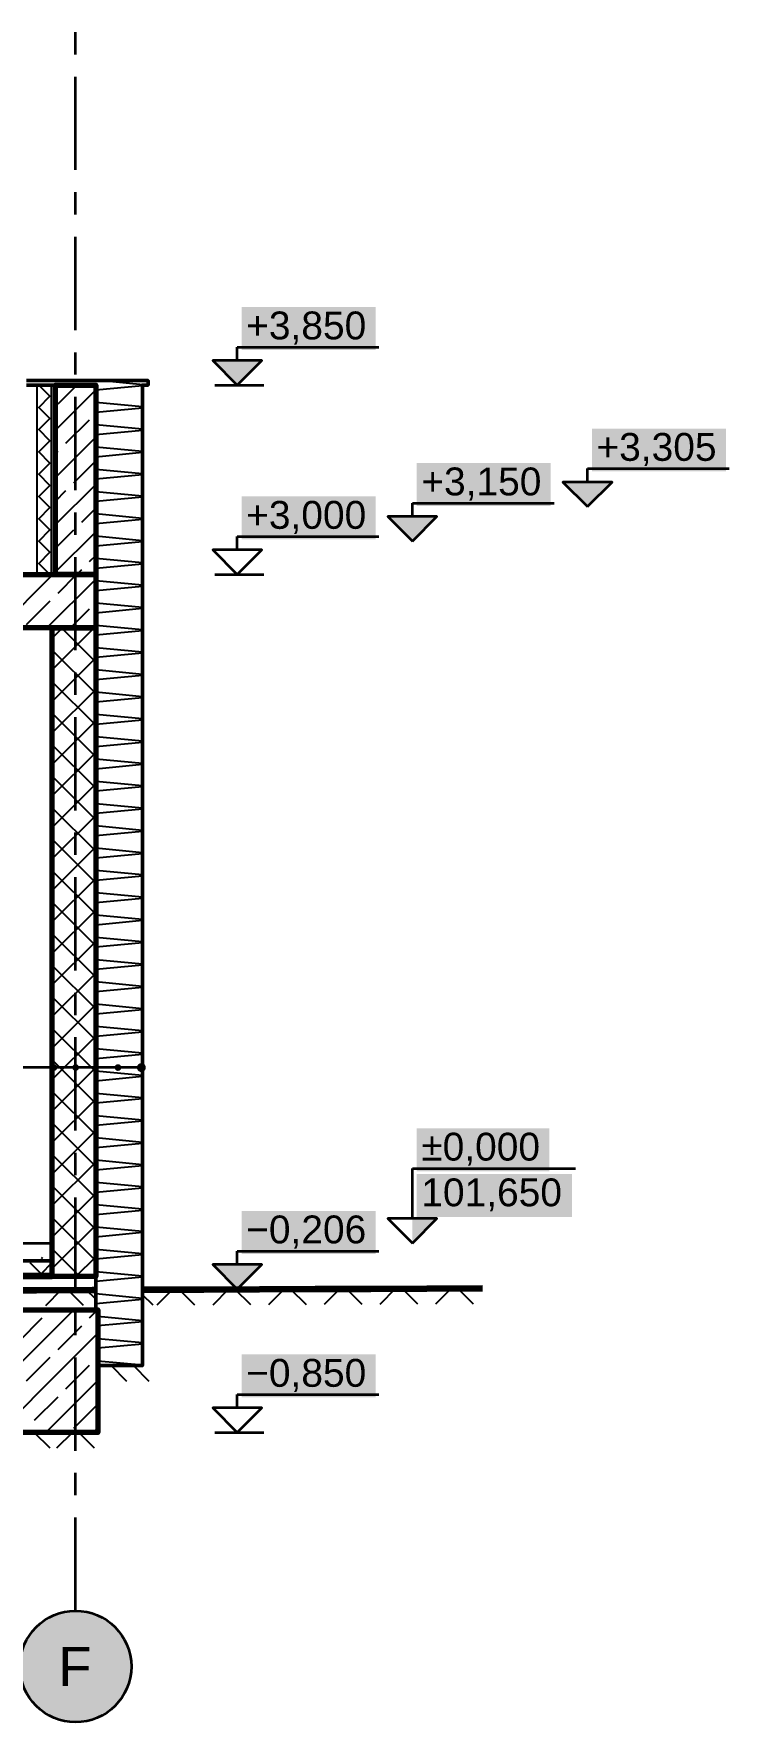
# Model space of a CAD drawing. Header units: metres. Extents: x -12.4 to 53.1, y -2.2 to 12.7.
# Drawn here: x 49.99 to 53.11, y -2.15 to 5.43 of the extents above; entities that cross this region are included whole.
import ezdxf

# ---------------------------------------------------------------- set-up
doc = ezdxf.new("R2010")
doc.units = ezdxf.units.M
doc.linetypes.add('PUNKTOWA', pattern=[10.5, 8.4, -1.05, 0, -1.05])
for name, color, linetype, lineweight in [('A-FUNDAMENTY', 7, 'Continuous', 50), ('A-IZOL-WODNA', 5, 'Continuous', 100), ('A-KRESKOWANIE', 8, 'Continuous', 18), ('A-MASKA', 7, 'Continuous', 18), ('A-OPISY', 2, 'Continuous', 25), ('A-OSIE', 1, 'PUNKTOWA', 25), ('A-RZEDNE', 1, 'Continuous', 25), ('A-SCIANY-IZOL', 4, 'Continuous', 35), ('A-SCIANY-KONSTR', 7, 'Continuous', 50), ('A-STROPY', 7, 'Continuous', 50), ('A-TEREN', 32, 'Continuous', 50), ('A-WARSTWY', 8, 'Continuous', 25)]:
    doc.layers.add(name, color=color, linetype=linetype, lineweight=lineweight)
doc.styles.add('PL_ARIAL', font='arial.ttf')

msp = doc.modelspace()

# ---------------------------------------------------------------- hatches: boundary and pattern name
at = {"layer": 'A-MASKA', "true_color": 0xffffff}
for points in [[(50.9201, 4.0075), (51.5209, 4.0075), (51.5209, 4.2), (50.9201, 4.2)], [(52.4916, 3.4625), (53.0924, 3.4625), (53.0924, 3.655), (52.4916, 3.655)], [(51.7059, 3.3075), (52.3066, 3.3075), (52.3066, 3.5), (51.7059, 3.5)], [(50.9201, 3.1575), (51.5209, 3.1575), (51.5209, 3.35), (50.9201, 3.35)], [(51.7059, 0.3225), (52.3002, 0.3225), (52.3002, 0.515), (51.7059, 0.515)], [(51.7059, 0.1175), (52.4026, 0.1175), (52.4026, 0.31), (51.7059, 0.31)], [(50.9201, -0.0489), (51.5209, -0.0489), (51.5209, 0.1436), (50.9201, 0.1436)], [(50.9201, -0.6925), (51.5209, -0.6925), (51.5209, -0.5), (50.9201, -0.5)]]:
    msp.add_hatch(color=7, dxfattribs=at).paths.add_polyline_path(points)
at = {"layer": 'A-OPISY', "true_color": 0x000000}
for points in [[(50.0926, 0.7875), (50.0921, 0.7914), (50.0906, 0.795), (50.0882, 0.7981), (50.0851, 0.8005), (50.0815, 0.802), (50.0776, 0.8025), (50.0737, 0.802), (50.0701, 0.8005), (50.067, 0.7981), (50.0646, 0.795), (50.0631, 0.7914), (50.0626, 0.7875), (50.0631, 0.7836), (50.0646, 0.78), (50.067, 0.7769), (50.0701, 0.7745), (50.0737, 0.773), (50.0776, 0.7725), (50.0815, 0.773), (50.0851, 0.7745), (50.0882, 0.7769), (50.0906, 0.78), (50.0921, 0.7836)], [(50.1901, 0.7875), (50.1896, 0.7914), (50.1881, 0.795), (50.1857, 0.7981), (50.1826, 0.8005), (50.179, 0.802), (50.1751, 0.8025), (50.1712, 0.802), (50.1676, 0.8005), (50.1645, 0.7981), (50.1621, 0.795), (50.1606, 0.7914), (50.1601, 0.7875), (50.1606, 0.7836), (50.1621, 0.78), (50.1645, 0.7769), (50.1676, 0.7745), (50.1712, 0.773), (50.1751, 0.7725), (50.179, 0.773), (50.1826, 0.7745), (50.1857, 0.7769), (50.1881, 0.78), (50.1896, 0.7836)], [(50.3801, 0.7875), (50.3796, 0.7914), (50.3781, 0.795), (50.3757, 0.7981), (50.3726, 0.8005), (50.369, 0.802), (50.3651, 0.8025), (50.3612, 0.802), (50.3576, 0.8005), (50.3545, 0.7981), (50.3521, 0.795), (50.3506, 0.7914), (50.3501, 0.7875), (50.3506, 0.7836), (50.3521, 0.78), (50.3545, 0.7769), (50.3576, 0.7745), (50.3612, 0.773), (50.3651, 0.7725), (50.369, 0.773), (50.3726, 0.7745), (50.3757, 0.7769), (50.3781, 0.78), (50.3796, 0.7836)], [(50.4901, 0.7875), (50.4894, 0.7927), (50.4874, 0.7975), (50.4842, 0.8016), (50.4801, 0.8048), (50.4753, 0.8068), (50.4701, 0.8075), (50.4649, 0.8068), (50.4601, 0.8048), (50.456, 0.8016), (50.4528, 0.7975), (50.4508, 0.7927), (50.4501, 0.7875), (50.4508, 0.7823), (50.4528, 0.7775), (50.456, 0.7734), (50.4601, 0.7702), (50.4649, 0.7682), (50.4701, 0.7675), (50.4753, 0.7682), (50.4801, 0.7702), (50.4842, 0.7734), (50.4874, 0.7775), (50.4894, 0.7823)], [(50.4851, 0.7875), (50.4846, 0.7914), (50.4831, 0.795), (50.4807, 0.7981), (50.4776, 0.8005), (50.474, 0.802), (50.4701, 0.8025), (50.4662, 0.802), (50.4626, 0.8005), (50.4595, 0.7981), (50.4571, 0.795), (50.4556, 0.7914), (50.4551, 0.7875), (50.4556, 0.7836), (50.4571, 0.78), (50.4595, 0.7769), (50.4626, 0.7745), (50.4662, 0.773), (50.4701, 0.7725), (50.474, 0.773), (50.4776, 0.7745), (50.4807, 0.7769), (50.4831, 0.78), (50.4846, 0.7836)]]:
    msp.add_hatch(color=7, dxfattribs=at).paths.add_polyline_path(points)
at = {"layer": 'A-OSIE', "true_color": 0xffffff}
msp.add_hatch(color=7, dxfattribs=at).paths.add_polyline_path([(50.4251, -1.9002), (50.423, -1.8676), (50.4166, -1.8355), (50.4061, -1.8045), (50.3916, -1.7752), (50.3734, -1.748), (50.3519, -1.7234), (50.3273, -1.7019), (50.3001, -1.6837), (50.2708, -1.6692), (50.2398, -1.6587), (50.2077, -1.6523), (50.1751, -1.6502), (50.1425, -1.6523), (50.1104, -1.6587), (50.0794, -1.6692), (50.0501, -1.6837), (50.0229, -1.7019), (49.9983, -1.7234), (49.9768, -1.748), (49.9586, -1.7752), (49.9441, -1.8045), (49.9336, -1.8355), (49.9272, -1.8676), (49.9251, -1.9002), (49.9272, -1.9328), (49.9336, -1.9649), (49.9441, -1.9959), (49.9586, -2.0252), (49.9768, -2.0524), (49.9983, -2.077), (50.0229, -2.0985), (50.0501, -2.1167), (50.0794, -2.1312), (50.1104, -2.1417), (50.1425, -2.1481), (50.1751, -2.1502), (50.2077, -2.1481), (50.2398, -2.1417), (50.2708, -2.1312), (50.3001, -2.1167), (50.3273, -2.0985), (50.3519, -2.077), (50.3734, -2.0524), (50.3916, -2.0252), (50.4061, -1.9959), (50.4166, -1.9649), (50.423, -1.9328)])
at = {"layer": 'A-RZEDNE', "true_color": 0x000000}
for points in [[(50.9001, 3.85), (51.0101, 3.96), (50.7901, 3.96)], [(52.4716, 3.305), (52.5816, 3.415), (52.3616, 3.415)], [(51.6859, 3.15), (51.7959, 3.26), (51.5759, 3.26)], [(51.6859, 0), (51.7959, 0.11), (51.6859, 0.11)], [(50.9001, -0.2064), (51.0101, -0.0964), (50.7901, -0.0964)]]:
    msp.add_hatch(color=7, dxfattribs=at).paths.add_polyline_path(points)

# ---------------------------------------------------------------- linework, layer by layer
at = {"layer": 'A-FUNDAMENTY', "lineweight": 70, "ltscale": 0.05}
msp.add_lwpolyline([(43.8001, -0.3), (50.2751, -0.3), (50.2751, -0.3), (50.2751, -0.3), (50.2751, -0.85), (50.2751, -0.85), (50.2751, -0.85), (49.6751, -0.85)], dxfattribs=at)
at = {"layer": 'A-IZOL-WODNA', "lineweight": 140, "ltscale": 0.05}
msp.add_lwpolyline([(44.0201, -0.1475), (50.0701, -0.1475)], dxfattribs=at)
at = {"layer": 'A-KRESKOWANIE', "lineweight": 25, "ltscale": 0.05}
for points in [[(50.4926, 3.85), (50.2806, 3.87)], [(50.0026, 3), (50.0026, 3.85)], [(50.0601, 3), (50.0101, 3.05), (50.0601, 3.1), (50.0101, 3.15), (50.0601, 3.2), (50.0101, 3.25), (50.0601, 3.3), (50.0101, 3.35), (50.0601, 3.4), (50.0101, 3.45), (50.0601, 3.5), (50.0101, 3.55), (50.0601, 3.6), (50.0101, 3.65), (50.0601, 3.7), (50.0101, 3.75), (50.0601, 3.8), (50.0101, 3.85), (50.0101, 3.85)], [(50.0676, 3), (50.0676, 3.85)], [(50.0851, 3.6479), (50.2651, 3.8279)], [(50.0965, 3.7653), (50.1811, 3.85)], [(50.2651, 3.8285), (50.4751, 3.8483)], [(50.4751, 3.7517), (50.2651, 3.7715)], [(50.2651, 3.7285), (50.4751, 3.7483)], [(50.1318, 3.5886), (50.2379, 3.6946)], [(50.4751, 3.6517), (50.2651, 3.6715)], [(50.2651, 3.6285), (50.4751, 3.6483)], [(50.0851, 3.4358), (50.2651, 3.6158)], [(50.4751, 3.5517), (50.2651, 3.5715)], [(50.0851, 3.5418), (50.0965, 3.5532)], [(50.1672, 3.4118), (50.2651, 3.5097)], [(50.2651, 3.5285), (50.4751, 3.5483)], [(50.4751, 3.4517), (50.2651, 3.4715)], [(50.2651, 3.4285), (50.4751, 3.4483)], [(50.0851, 3.2236), (50.2651, 3.4036)], [(50.0851, 3.3297), (50.1318, 3.3764)], [(50.4751, 3.3517), (50.2651, 3.3715)], [(50.2651, 3.3285), (50.4751, 3.3483)], [(50.2026, 3.235), (50.2651, 3.2976)], [(50.4751, 3.2517), (50.2651, 3.2715)], [(50.0851, 3.1176), (50.1672, 3.1997)], [(50.0851, 3.0115), (50.2651, 3.1915)], [(50.2651, 3.2285), (50.4751, 3.2483)], [(50.4751, 3.1517), (50.2651, 3.1715)], [(50.2651, 3.1285), (50.4751, 3.1483)], [(50.2379, 3.0582), (50.2651, 3.0854)], [(50.4751, 3.0517), (50.2651, 3.0715)], [(50.2651, 3.0285), (50.4751, 3.0483)], [(49.8336, 2.76), (50.0736, 3)], [(50.0457, 2.76), (50.2651, 2.9794)], [(50.0965, 2.9168), (50.1797, 3)], [(50.1797, 3), (50.2026, 3.0229)], [(50.4751, 2.9517), (50.2651, 2.9715)], [(49.9551, 2.7754), (50.0611, 2.8815)], [(50.2651, 2.9285), (50.4751, 2.9483)], [(50.1518, 2.76), (50.2379, 2.8461)], [(50.4751, 2.8517), (50.2651, 2.8715)], [(50.2651, 2.8285), (50.4751, 2.8483)], [(50.0701, 2.5722), (50.2579, 2.76)], [(50.0701, 2.7137), (50.1164, 2.76)], [(50.2651, 2.6068), (50.1119, 2.76)], [(50.2651, 2.7482), (50.2533, 2.76)], [(50.2579, 2.76), (50.2651, 2.7672)], [(50.4751, 2.7517), (50.2651, 2.7715)], [(50.2651, 2.7285), (50.4751, 2.7483)], [(50.2651, 2.4654), (50.0701, 2.6604)], [(50.4751, 2.6517), (50.2651, 2.6715)], [(50.0701, 2.4308), (50.2651, 2.6258)], [(50.2651, 2.6285), (50.4751, 2.6483)], [(50.2651, 2.3239), (50.0701, 2.5189)], [(50.4751, 2.5517), (50.2651, 2.5715)], [(50.2651, 2.5285), (50.4751, 2.5483)], [(50.0701, 2.2894), (50.2651, 2.4844)], [(50.4751, 2.4517), (50.2651, 2.4715)], [(50.2651, 2.4285), (50.4751, 2.4483)], [(50.2651, 2.1825), (50.0701, 2.3775)], [(50.4751, 2.3517), (50.2651, 2.3715)], [(50.0701, 2.148), (50.2651, 2.343)], [(50.2651, 2.3285), (50.4751, 2.3483)], [(50.2651, 2.0411), (50.0701, 2.2361)], [(50.0701, 2.0065), (50.2651, 2.2015)], [(50.4751, 2.2517), (50.2651, 2.2715)], [(50.2651, 2.2285), (50.4751, 2.2483)], [(50.4751, 2.1517), (50.2651, 2.1715)], [(50.2651, 2.1285), (50.4751, 2.1483)], [(50.2651, 1.8997), (50.0701, 2.0947)], [(50.0701, 1.8651), (50.2651, 2.0601)], [(50.4751, 2.0517), (50.2651, 2.0715)], [(50.2651, 2.0285), (50.4751, 2.0483)], [(50.4751, 1.9517), (50.2651, 1.9715)], [(50.2651, 1.7583), (50.0701, 1.9533)], [(50.0701, 1.7237), (50.2651, 1.9187)], [(50.2651, 1.9285), (50.4751, 1.9483)], [(50.4751, 1.8517), (50.2651, 1.8715)], [(50.2651, 1.8285), (50.4751, 1.8483)], [(50.2651, 1.6168), (50.0701, 1.8118)], [(50.0701, 1.5823), (50.2651, 1.7773)], [(50.4751, 1.7517), (50.2651, 1.7715)], [(50.2651, 1.7285), (50.4751, 1.7483)], [(50.2651, 1.4754), (50.0701, 1.6704)], [(50.4751, 1.6517), (50.2651, 1.6715)], [(50.0701, 1.4409), (50.2651, 1.6359)], [(50.2651, 1.6285), (50.4751, 1.6483)], [(50.2651, 1.334), (50.0701, 1.529)], [(50.4751, 1.5517), (50.2651, 1.5715)], [(50.2651, 1.5285), (50.4751, 1.5483)], [(50.0701, 1.2994), (50.2651, 1.4944)], [(50.4751, 1.4517), (50.2651, 1.4715)], [(50.2651, 1.4285), (50.4751, 1.4483)], [(50.2651, 1.1926), (50.0701, 1.3876)], [(50.4751, 1.3517), (50.2651, 1.3715)], [(50.0701, 1.158), (50.2651, 1.353)], [(50.2651, 1.3285), (50.4751, 1.3483)], [(50.2651, 1.0511), (50.0701, 1.2461)], [(50.4751, 1.2517), (50.2651, 1.2715)], [(50.2651, 1.2285), (50.4751, 1.2483)], [(50.0701, 1.0166), (50.2651, 1.2116)], [(50.4751, 1.1517), (50.2651, 1.1715)], [(50.2651, 1.1285), (50.4751, 1.1483)], [(50.2651, 0.9097), (50.0701, 1.1047)], [(50.0701, 0.8752), (50.2651, 1.0702)], [(50.4751, 1.0517), (50.2651, 1.0715)], [(50.2651, 1.0285), (50.4751, 1.0483)], [(50.2651, 0.7683), (50.0701, 0.9633)], [(50.0701, 0.7338), (50.2651, 0.9288)], [(50.4751, 0.9517), (50.2651, 0.9715)], [(50.2651, 0.9285), (50.4751, 0.9483)], [(50.4751, 0.8517), (50.2651, 0.8715)], [(50.2651, 0.8285), (50.4751, 0.8483)], [(50.2651, 0.6269), (50.0701, 0.8219)], [(50.0701, 0.5923), (50.2651, 0.7873)], [(50.4751, 0.7517), (50.2651, 0.7715)], [(50.2651, 0.7285), (50.4751, 0.7483)], [(50.2651, 0.4855), (50.0701, 0.6805)], [(50.0701, 0.4509), (50.2651, 0.6459)], [(50.4751, 0.6517), (50.2651, 0.6715)], [(50.2651, 0.6285), (50.4751, 0.6483)], [(50.2651, 0.344), (50.0701, 0.539)], [(50.4751, 0.5517), (50.2651, 0.5715)], [(50.2651, 0.5285), (50.4751, 0.5483)], [(50.0701, 0.3095), (50.2651, 0.5045)], [(50.4751, 0.4517), (50.2651, 0.4715)], [(50.2651, 0.2026), (50.0701, 0.3976)], [(50.2651, 0.4285), (50.4751, 0.4483)], [(50.0701, 0.1681), (50.2651, 0.3631)], [(50.4751, 0.3517), (50.2651, 0.3715)], [(50.2651, 0.3285), (50.4751, 0.3483)], [(50.2651, 0.0612), (50.0701, 0.2562)], [(50.4751, 0.2517), (50.2651, 0.2715)], [(50.2651, 0.2285), (50.4751, 0.2483)], [(50.0701, 0.0266), (50.2651, 0.2216)], [(50.4751, 0.1517), (50.2651, 0.1715)], [(50.2651, -0.0802), (50.0701, 0.1148)], [(50.0701, -0.1148), (50.2651, 0.0802)], [(50.2651, 0.1285), (50.4751, 0.1483)], [(50.4751, 0.0517), (50.2651, 0.0715)], [(50.2651, 0.0285), (50.4751, 0.0483)], [(50.0275, -0.0689), (50.0218, -0.0648)], [(50.1935, -0.15), (50.0701, -0.0266)], [(50.1763, -0.15), (50.2651, -0.0612)], [(50.4751, -0.0483), (50.2651, -0.0285)], [(50.2651, -0.0715), (50.4751, -0.0517)], [(49.9701, -0.0875), (50.0201, -0.1375), (50.0701, -0.0875)], [(50.4751, -0.1483), (50.2651, -0.1285)], [(50.1105, -0.2104), (50.04, -0.2813)], [(50.2107, -0.2807), (50.1397, -0.2102)], [(50.2651, -0.2524), (50.2222, -0.2099)], [(50.2651, -0.1715), (50.4751, -0.1517)], [(50.6105, -0.2084), (50.54, -0.2793)], [(50.7107, -0.2787), (50.6397, -0.2082)], [(50.8605, -0.2074), (50.79, -0.2783)], [(50.9607, -0.2777), (50.8897, -0.2072)], [(51.1105, -0.2064), (51.04, -0.2773)], [(51.2107, -0.2767), (51.1397, -0.2062)], [(51.3605, -0.2054), (51.29, -0.2763)], [(51.4607, -0.2757), (51.3897, -0.2052)], [(51.6105, -0.2044), (51.54, -0.2753)], [(51.7107, -0.2747), (51.6397, -0.2042)], [(51.8605, -0.2034), (51.79, -0.2743)], [(51.9607, -0.2737), (51.8897, -0.2032)], [(49.9177, -0.55), (50.1677, -0.3)], [(50.0611, -0.3005), (50.0617, -0.3)], [(50.2379, -0.3359), (50.2738, -0.3)], [(50.4751, -0.2483), (50.2651, -0.2285)], [(50.2651, -0.2715), (50.4751, -0.2517)], [(50.5232, -0.2794), (50.4751, -0.2317)], [(49.9197, -0.4419), (50.0258, -0.3359)], [(50.0965, -0.4773), (50.2026, -0.3712)], [(50.4751, -0.3483), (50.2751, -0.3295)], [(50.2751, -0.3705), (50.4751, -0.3517)], [(50.1298, -0.55), (50.2751, -0.4048)], [(50.4751, -0.4483), (50.2751, -0.4295)], [(50.2751, -0.4705), (50.4751, -0.4517)], [(50.0238, -0.55), (50.0611, -0.5127)], [(50.2733, -0.5127), (50.2751, -0.5108)], [(50.4751, -0.5483), (50.2751, -0.5295)], [(49.8298, -0.85), (50.1298, -0.55)], [(49.9551, -0.6187), (50.0238, -0.55)], [(50.1318, -0.6541), (50.2359, -0.55)], [(50.2359, -0.55), (50.2379, -0.548)], [(50.4055, -0.6207), (50.3347, -0.55)], [(50.5055, -0.6207), (50.4347, -0.55)], [(50.042, -0.85), (50.2751, -0.6169)], [(49.9904, -0.7955), (50.0965, -0.6894)], [(50.1672, -0.8309), (50.2733, -0.7248)], [(50.2541, -0.85), (50.2751, -0.829)], [(50.0605, -0.9207), (49.9897, -0.85)], [(50.1605, -0.85), (50.0897, -0.9207)], [(50.2605, -0.9207), (50.1897, -0.85)]]:
    msp.add_lwpolyline(points, dxfattribs=at)
at = {"layer": 'A-OPISY', "lineweight": 35, "ltscale": 0.05}
msp.add_lwpolyline([(50.4701, 0.7875), (49.5701, 0.7875)], dxfattribs=at)
at = {"layer": 'A-OSIE', "linetype": 'PUNKTOWA', "lineweight": 35, "ltscale": 0.049805, "flags": 128}
msp.add_lwpolyline([(50.1751, -1.6502), (50.1751, 10.796)], dxfattribs=at)
at = {"layer": 'A-OSIE', "linetype": 'Continuous', "lineweight": 35, "ltscale": 0.05}
msp.add_circle((50.1751, -1.9002), 0.25, dxfattribs=at)
at = {"layer": 'A-RZEDNE', "lineweight": 35, "ltscale": 0.05}
for points in [[(50.9001, 3.96), (50.9001, 4.02)], [(50.9001, 4.02), (51.5359, 4.02)], [(50.8001, 3.85), (51.0201, 3.85)], [(52.4716, 3.415), (52.4716, 3.475)], [(52.4716, 3.475), (53.1074, 3.475)], [(51.6859, 3.26), (51.6859, 3.32)], [(51.6859, 3.32), (52.3216, 3.32)], [(50.9001, 3.11), (50.9001, 3.17)], [(50.9001, 3.17), (51.5359, 3.17)], [(50.8001, 3), (51.0201, 3)], [(51.6859, 0.11), (51.6859, 0.335)], [(51.6859, 0.335), (52.4176, 0.335)], [(50.9001, -0.0964), (50.9001, -0.0364)], [(50.9001, -0.0364), (51.5359, -0.0364)], [(50.8001, -0.2064), (51.0201, -0.2064)], [(50.9001, -0.74), (50.9001, -0.68)], [(50.9001, -0.68), (51.5359, -0.68)], [(50.8001, -0.85), (51.0201, -0.85)]]:
    msp.add_lwpolyline(points, dxfattribs=at)
for points in [[(50.9001, 3.85), (51.0101, 3.96), (50.7901, 3.96)], [(52.4716, 3.305), (52.5816, 3.415), (52.3616, 3.415)], [(51.6859, 3.15), (51.7959, 3.26), (51.5759, 3.26)], [(50.9001, 3), (51.0101, 3.11), (50.7901, 3.11)], [(51.6859, 0), (51.7959, 0.11), (51.5759, 0.11)], [(50.9001, -0.2064), (51.0101, -0.0964), (50.7901, -0.0964)], [(50.9001, -0.85), (51.0101, -0.74), (50.7901, -0.74)]]:
    msp.add_lwpolyline(points, close=True, dxfattribs=at)
at = {"layer": 'A-SCIANY-IZOL', "lineweight": 50, "ltscale": 0.05}
for points in [[(49.9551, 3.87), (50.5001, 3.87), (50.5001, 3.87), (50.5001, 3.87), (50.5001, 3.85), (50.5001, 3.85), (50.5001, 3.85), (50.4751, 3.85), (50.4751, 3.85), (50.4751, 3.85), (50.4751, 3.85), (50.4751, 3.85), (50.4751, 3.85), (50.4751, 3.85), (50.4751, 3.85), (50.4751, 3.85), (50.4751, 3.85), (50.4751, 3.85), (50.4751, 3.85), (50.4751, 3.85), (50.4751, 3.85), (50.4751, 3.85), (50.4751, 3.85), (50.4751, 3.85), (50.4751, -0.55), (50.4751, -0.55), (50.4751, -0.55), (50.2751, -0.55), (50.2751, -0.55), (50.2751, -0.55), (50.2751, -0.3), (50.2751, -0.3), (50.2751, -0.3), (50.2751, -0.3), (50.2751, -0.3), (50.2751, -0.3), (50.2751, -0.3), (50.2751, -0.3), (50.2751, -0.3), (50.2751, -0.3), (50.2751, -0.3), (50.2751, -0.3), (50.2751, -0.3), (50.2751, -0.3), (50.2751, -0.3), (50.2751, -0.3), (50.2751, -0.3), (50.2651, -0.3), (50.2651, -0.3), (50.2651, -0.3), (50.2651, 3.85), (50.2651, 3.85), (50.2651, 3.85), (50.2651, 3.85), (50.2651, 3.85), (50.2651, 3.85), (50.2651, 3.85), (50.2651, 3.85), (50.2651, 3.85), (50.2651, 3.85), (50.2651, 3.85), (50.2651, 3.85), (50.2651, 3.85), (50.2651, 3.85), (50.2651, 3.85), (50.2651, 3.85), (50.2651, 3.85), (49.9551, 3.85)], [(49.9851, 3.85), (50.0851, 3.85), (50.0851, 3.85), (50.0851, 3.85), (50.0851, 3), (50.0851, 3), (50.0851, 3), (49.9851, 3)]]:
    msp.add_lwpolyline(points, dxfattribs=at)
msp.add_lwpolyline([(44.0201, -0.145), (44.0201, -0.145), (44.0201, -0.08), (44.0201, -0.08), (44.0201, -0.08), (50.0701, -0.08), (50.0701, -0.08), (50.0701, -0.08), (50.0701, -0.145), (50.0701, -0.145), (50.0701, -0.145), (44.0201, -0.145)], close=True, dxfattribs=at)
at = {"layer": 'A-SCIANY-KONSTR', "lineweight": 70, "ltscale": 0.05}
for points in [[(50.0851, 3.85), (50.0851, 3.85), (50.0851, 3.85), (50.2651, 3.85), (50.2651, 3.85), (50.2651, 3.85), (50.2651, 3), (50.2651, 3), (50.2651, 3), (50.0851, 3), (50.0851, 3), (50.0851, 3)], [(50.0701, -0.15), (50.0701, -0.15), (50.0701, 2.76), (50.0701, 2.76), (50.0701, 2.76), (50.2651, 2.76), (50.2651, 2.76), (50.2651, 2.76), (50.2651, -0.15), (50.2651, -0.15), (50.2651, -0.15), (50.0701, -0.15)]]:
    msp.add_lwpolyline(points, close=True, dxfattribs=at)
at = {"layer": 'A-STROPY', "lineweight": 70, "ltscale": 0.05}
msp.add_lwpolyline([(43.6951, 3), (50.2651, 3), (50.2651, 3), (50.2651, 3), (50.2651, 2.76), (50.2651, 2.76), (50.2651, 2.76), (44.1001, 2.76)], dxfattribs=at)
at = {"layer": 'A-TEREN', "lineweight": 140, "ltscale": 0.05}
for points in [[(49.7501, -0.2118), (50.0001, -0.2108), (50.2501, -0.2098), (50.2641, -0.2097)], [(50.4761, -0.2089), (50.5001, -0.2088), (50.7501, -0.2078), (51.0001, -0.2068), (51.2501, -0.2058), (51.5001, -0.2048), (51.7501, -0.2038), (52.0001, -0.2028)]]:
    msp.add_lwpolyline(points, dxfattribs=at)
at = {"layer": 'A-WARSTWY', "lineweight": 35, "ltscale": 0.05}
msp.add_lwpolyline([(44.0201, -0.08), (44.0201, -0.08), (44.0201, 0), (44.0201, 0), (44.0201, 0), (50.0701, 0), (50.0701, 0), (50.0701, 0), (50.0701, -0.08), (50.0701, -0.08), (50.0701, -0.08), (44.0201, -0.08)], close=True, dxfattribs=at)

# ---------------------------------------------------------------- texts
at = {"layer": 'A-OSIE', "style": 'PL_ARIAL'}
msp.add_text('F', height=0.175, dxfattribs=at).set_placement((50.0974, -1.9877))
at = {"layer": 'A-RZEDNE', "style": 'PL_ARIAL'}
for s, p in [('+3,850', (50.9401, 4.055)), ('+3,305', (52.5116, 3.51)), ('+3,150', (51.7259, 3.355)), ('+3,000', (50.9401, 3.205)), ('±0,000', (51.7259, 0.37)), ('101,650', (51.7259, 0.165)), ('−0,206', (50.9401, -0.0014)), ('−0,850', (50.9401, -0.645))]:
    msp.add_text(s, height=0.125, dxfattribs=at).set_placement(p)

doc.saveas('drawing.dxf')
